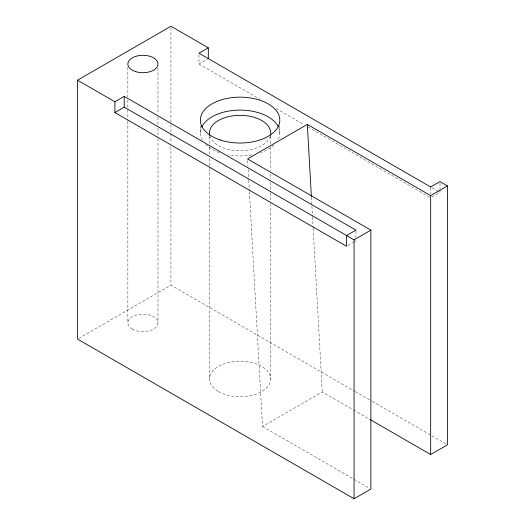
<?xml version="1.0" encoding="UTF-8"?>
<svg xmlns="http://www.w3.org/2000/svg" width="525" height="525" viewBox="0 0 525 525"><rect width="100%" height="100%" fill="white"/><g stroke="black" fill="none" stroke-linecap="round" stroke-linejoin="round"><path stroke-width="0.39" stroke-dasharray="2.62 1.97" d="M198.968 54.758L198.968 64.004L207.644 58.997M78.934 338.277L170.947 285.154L354.592 391.184M347.917 245.549L353.253 242.465M353.922 242.077L355.924 240.923L355.924 238.613M431.996 197L440.009 192.38L440.009 190.07M249.382 191.664L262.5 426.471L322.291 391.952L352.748 409.539M432.213 187.878L438.592 191.559M198.968 64.004L259.908 99.186M276.202 108.596L303.837 124.55M308.083 127.004L429.955 197.361M355.3 391.591L371.608 401.008M372.317 401.422L431.169 435.396M431.878 435.809L446.06 443.992M353.456 409.946L370.46 419.764M262.5 426.471L353.161 478.82M353.87 479.227L369.456 488.224M311.41 197.229L311.87 205.413M311.916 206.233L312.46 216.051M312.506 216.871L313.103 227.502M313.149 228.323L322.291 391.952M247.643 160.571L247.964 166.3M248.148 169.575L248.692 179.393M248.738 180.206L249.336 190.844M440.009 183.133L440.009 189.295M430.664 187.753L430.664 193.922M355.924 230.908L355.924 237.838M279.805 125.764L279.805 133.048M270.743 136.329L270.743 146.167M270.743 146.987L270.743 170.763M270.743 174.037L270.743 178.959M270.743 182.241L270.743 192.078M270.743 192.898L270.743 202.735M270.743 203.556L270.743 379.011M209.409 136.329L209.409 146.167M209.409 146.987L209.409 155.183M209.409 158.465L209.409 167.482M209.409 168.302L209.409 379.011M200.353 125.764L200.353 133.048M170.947 27.891L170.947 123.749M170.947 124.569L170.947 143.41M170.947 146.692L170.947 285.154M157.979 68.106L157.979 113.984M157.979 117.265L157.979 127.096M157.979 127.916L157.979 137.747M157.979 138.567L157.979 322.914M127.857 67.285L127.857 96.777M127.857 100.058L127.857 109.069M127.857 109.889L127.857 120.54M127.857 121.36L127.857 322.914M278.768 127.831A39.729 22.936 0 0 1 278.453 138.981M273.958 145.025A39.729 22.936 0 0 1 260.748 152.637M251.888 154.947A39.729 22.936 0 0 1 228.27 154.947M219.411 152.637A39.729 22.936 0 0 1 205.675 144.513M202.361 140.254A39.729 22.936 0 0 1 201.39 127.831M270.277 136.126A30.667 17.706 0 0 1 240.076 150.754A30.667 17.706 0 0 1 209.882 136.126M132.267 329.063A15.061 8.695 0 0 0 157.467 325.165A15.061 8.695 0 0 0 139.02 314.514A15.061 8.695 0 0 0 132.267 329.063M218.393 391.525A30.667 17.706 0 0 0 269.699 383.591A30.667 17.706 0 0 0 232.142 361.909A30.667 17.706 0 0 0 218.393 391.525"/><path stroke-width="0.79" d="M370.46 419.764L430.664 454.519L447.477 444.813L447.477 185.909L430.664 195.615L307.342 124.418L247.551 158.937L370.873 230.134L370.873 489.044L354.053 498.75L77.523 339.091L77.523 80.187L170.947 26.25L208.313 47.828L208.313 58.61M114.89 101.765L124.235 96.37L355.924 230.134L346.579 235.528L346.579 246.317L114.89 112.553L114.89 101.765L77.523 80.187M208.313 47.828L198.968 53.222L430.795 187.064M114.89 112.553L124.235 107.159L354.053 239.846L370.873 230.134M430.664 186.985L440.009 181.591L447.477 185.909M307.342 124.418L311.364 196.416M430.664 195.615L430.664 454.519M354.053 239.846L354.053 498.75M124.235 96.37L124.235 107.159M201.705 127.109A39.729 22.936 0 0 1 239.505 110.112A39.729 22.936 0 0 1 278.138 126.472M209.672 135.358A30.667 17.706 0 0 1 240.076 115.343A30.667 17.706 0 0 1 270.48 135.358M135.384 71.538A15.061 8.695 0 0 0 157.979 64.004A15.061 8.695 0 0 0 135.384 56.477A15.061 8.695 0 0 0 135.384 71.538M220.211 139.965A39.729 22.936 0 0 0 279.805 120.1A39.729 22.936 0 0 0 220.211 100.236A39.729 22.936 0 0 0 220.211 139.965"/></g></svg>
